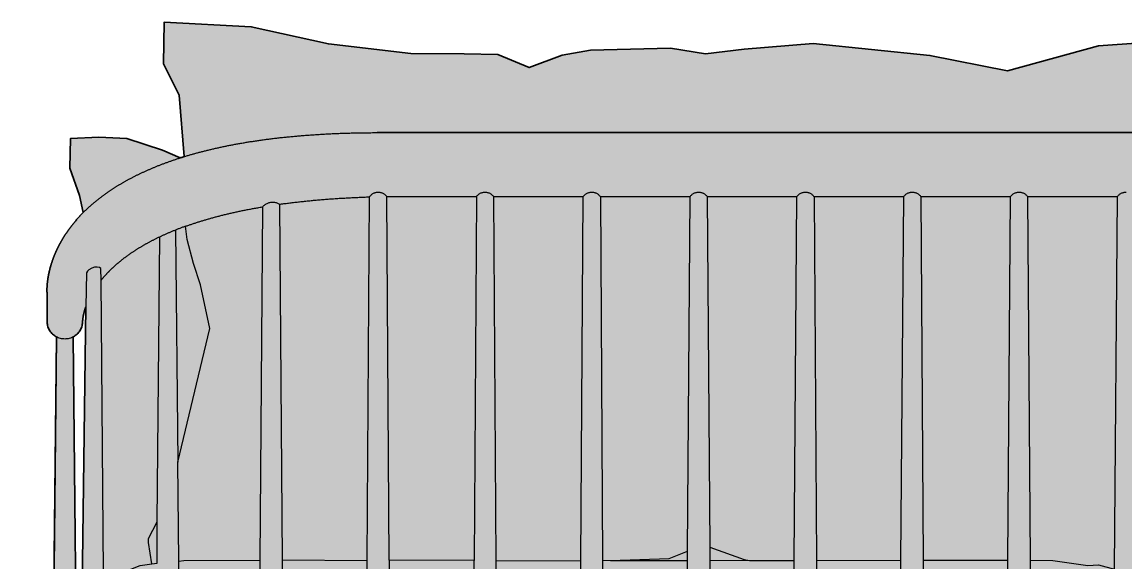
# Model space of a CAD drawing. Header units: millimetres. Extents: x 0 to 3777, y -1085 to 762.
# Drawn here: x 85 to 860, y -684 to -304 of the extents above; entities that cross this region are included whole.
import ezdxf

# ---------------------------------------------------------------- set-up
doc = ezdxf.new("R2010")
doc.units = ezdxf.units.MM
doc.layers.add('Blocks', color=7, linetype='Continuous')
doc.layers.add('Blocks$Fill', color=7, linetype='Continuous', true_color=0xffffff)
doc.layers.add('Blocks$Inner', color=7, linetype='Continuous', lineweight=25, true_color=0x007f00)
doc.layers.add('Blocks$Outline', color=7, linetype='Continuous', lineweight=35, true_color=0xff3f3f)

# ---------------------------------------------------------------- blocks, each defined once
blk = doc.blocks.new('Fly SC2 Sofa Back')
at = {"layer": 'Blocks$Fill'}
h = blk.add_hatch(color=256, dxfattribs=at)
h.paths.add_polyline_path([(1622.8, 683.23), (1623.31, 685.42), (1633.51, 710.19), (1632.9, 737.25), (1602.8, 737.6), (1572.96, 735.86), (1509.54, 717.76), (1454.56, 728.72), (1372.61, 737.77), (1324.42, 733.42), (1297.53, 730.37), (1271.87, 734.03), (1216.37, 733.07), (1196.54, 729.33), (1173.74, 720.37), (1151.56, 729.59), (1090.23, 730.55), (1032.12, 737.25), (978.45, 749.34), (917.29, 752.21), (916.85, 722.89), (927.82, 700.62), (929.12, 681.77), (897.71, 681.77), (888.84, 681.78), (891.22, 691.66), (901.83, 716.54), (901.48, 744.2), (871.03, 744.9), (841.11, 742.63), (777.43, 725.24), (722.8, 736.02), (640.85, 744.37), (592.48, 740.37), (565.33, 737.24), (540.63, 741.07), (484.43, 739.68), (464.6, 736.2), (441.45, 727.5), (419.53, 736.54), (395.87, 737.24), (358.46, 737.41), (300.53, 744.03), (246.39, 756.11), (185.31, 759.43), (184.81, 730.09), (195.64, 708.13), (199.27, 664.94), (196.98, 664.22), (196.39, 664.02), (184.07, 669.53), (159.06, 677.67), (139.39, 678.54), (119.43, 677.62), (118.99, 656.87), (125.87, 637.69), (128.39, 625.65), (125.67, 622.8), (123.55, 620.42), (121.75, 618.29), (119.53, 615.47), (117.65, 612.9), (116.22, 610.82), (114.6, 608.3), (113.24, 606.04), (111.88, 603.59), (110.74, 601.4), (109.81, 599.46), (108.95, 597.56), (108.08, 595.49), (107.3, 593.47), (106.8, 592.08), (106.22, 590.35), (105.64, 588.48), (105.04, 586.31), (104.49, 584.08), (104.02, 581.82), (103.72, 580.15), (103.43, 578.3), (103.28, 577.11), (103.15, 575.87), (103.02, 574.3), (102.94, 572.75), (102.91, 571.91), (102.91, 570.93), (102.91, 570.52), (102.92, 570.47), (102.92, 570.41), (102.92, 570.36), (102.92, 570.31), (102.92, 570.26), (102.92, 570.22), (102.92, 570.17), (102.92, 570.12), (102.93, 570.08), (102.93, 569.96), (102.93, 569.92), (102.93, 569.88), (102.94, 569.77), (102.94, 569.74), (102.94, 569.71), (102.95, 569.62), (102.95, 569.59), (102.95, 569.41), (102.99, 548.54), (103.07, 547.76), (103.19, 546.99), (103.36, 546.22), (103.58, 545.47), (103.84, 544.73), (104.16, 544.01), (104.51, 543.31), (104.91, 542.63), (105.35, 541.98), (105.83, 541.36), (106.35, 540.77), (106.91, 540.22), (107.5, 539.7), (108.12, 539.22), (108.77, 538.78), (109.44, 538.38), (109.53, 538.33), (106.47, 236.83), (85.47, 236.83), (85.44, 236.83), (85.45, 235.94), (85.49, 235.05), (85.56, 234.14), (85.64, 233.24), (85.76, 232.32), (85.9, 231.4), (86.08, 230.48), (86.28, 229.55), (86.51, 228.62), (86.76, 227.69), (87.05, 226.76), (87.37, 225.82), (87.72, 224.89), (88.1, 223.96), (88.51, 223.03), (88.95, 222.11), (89.42, 221.19), (89.93, 220.27), (90.46, 219.36), (91.03, 218.46), (91.62, 217.56), (92.25, 216.68), (92.91, 215.8), (93.59, 214.94), (94.31, 214.09), (95.05, 213.25), (95.82, 212.43), (96.62, 211.62), (97.45, 210.82), (98.31, 210.05), (99.18, 209.29), (100.09, 208.55), (101.01, 207.82), (101.96, 207.12), (102.93, 206.44), (103.93, 205.78), (104.94, 205.14), (105.97, 204.52), (107.02, 203.92), (108.08, 203.35), (109.16, 202.8), (110.25, 202.28), (111.36, 201.78), (112.48, 201.3), (113.6, 200.85), (114.74, 200.42), (115.89, 200.02), (117.04, 199.64), (118.19, 199.28), (119.35, 198.96), (120.52, 198.65), (121.68, 198.37), (122.85, 198.12), (124.02, 197.89), (125.18, 197.68), (126.34, 197.5), (127.5, 197.34), (128.66, 197.2), (129.81, 197.08), (130.95, 196.99), (132.08, 196.92), (133.21, 196.87), (134.33, 196.84), (162.96, 196.83), (175, -0.1), (200.95, -0.28), (212.97, 196.83), (235.13, 196.83), (247.33, 0), (273.81, 0), (285.14, 196.83), (1510.8, 196.83), (1522.75, -0.11), (1549.3, 0.07), (1560.81, 196.83), (1582.96, 196.83), (1594.81, -0.22), (1621.17, -0.28), (1632.98, 196.83), (1662.72, 196.87), (1663.85, 196.92), (1664.98, 196.99), (1666.13, 197.08), (1667.28, 197.2), (1668.43, 197.34), (1669.59, 197.5), (1670.75, 197.68), (1671.92, 197.89), (1673.08, 198.12), (1674.25, 198.37), (1675.41, 198.65), (1676.58, 198.96), (1677.74, 199.28), (1678.9, 199.64), (1680.05, 200.02), (1681.19, 200.42), (1682.33, 200.85), (1683.46, 201.3), (1684.57, 201.78), (1685.68, 202.28), (1686.77, 202.8), (1687.85, 203.35), (1688.92, 203.92), (1689.96, 204.52), (1690.99, 205.14), (1692.01, 205.78), (1693, 206.44), (1693.97, 207.12), (1694.92, 207.82), (1695.85, 208.55), (1696.75, 209.29), (1697.63, 210.05), (1698.48, 210.82), (1699.31, 211.62), (1700.11, 212.43), (1700.88, 213.25), (1701.63, 214.09), (1702.34, 214.94), (1703.03, 215.8), (1703.68, 216.68), (1704.31, 217.56), (1704.91, 218.46), (1705.47, 219.36), (1706.01, 220.27), (1706.51, 221.19), (1706.98, 222.11), (1707.42, 223.03), (1707.83, 223.96), (1708.21, 224.89), (1708.56, 225.82), (1708.88, 226.76), (1709.17, 227.69), (1709.43, 228.62), (1709.66, 229.55), (1709.86, 230.48), (1710.03, 231.4), (1710.17, 232.32), (1710.29, 233.24), (1710.38, 234.14), (1710.44, 235.05), (1710.48, 235.94), (1710.49, 236.83), (1689.47, 236.83), (1686.4, 538.33), (1686.49, 538.38), (1687.16, 538.78), (1687.82, 539.22), (1688.43, 539.7), (1689.02, 540.22), (1689.58, 540.77), (1690.1, 541.36), (1690.58, 541.98), (1691.02, 542.63), (1691.42, 543.31), (1691.78, 544.01), (1692.09, 544.73), (1692.35, 545.47), (1692.57, 546.22), (1692.74, 546.99), (1692.87, 547.76), (1692.94, 548.54), (1692.97, 549.33), (1692.97, 569.33), (1692.98, 569.54), (1692.99, 569.62), (1692.99, 569.65), (1692.99, 569.68), (1693, 569.81), (1693, 569.84), (1693, 569.88), (1693, 570), (1693, 570.04), (1693.01, 570.08), (1693.01, 570.17), (1693.01, 570.22), (1693.01, 570.26), (1693.01, 570.31), (1693.01, 570.36), (1693.02, 570.41), (1693.02, 570.47), (1693.02, 570.52), (1693.02, 570.57), (1693.02, 570.63), (1693.02, 571.53), (1693, 572.49), (1692.98, 573.11), (1692.93, 573.99), (1692.82, 575.52), (1692.71, 576.61), (1692.59, 577.63), (1692.46, 578.58), (1692.17, 580.45), (1691.86, 582.13), (1691.28, 584.76), (1690.75, 586.85), (1690.18, 588.85), (1689.53, 590.92), (1688.71, 593.27), (1687.85, 595.49), (1686.8, 597.98), (1685.82, 600.1), (1684.86, 602.05), (1683.57, 604.47), (1682.16, 606.94), (1680.76, 609.21), (1679.25, 611.51), (1677.62, 613.83), (1675.87, 616.17), (1673.79, 618.77), (1672.8, 619.95), (1672.58, 620.19), (1674.41, 649.43), (1681.98, 667), (1681.63, 689.88), (1641.09, 688.05)], flags=0)
h.paths.add_polyline_path([(1674.53, 538.33), (1671.47, 236.83), (1669.98, 236.83), (1665.8, 559.33), (1665.89, 559.12), (1665.94, 558.97), (1666.27, 557.98), (1666.59, 556.91), (1666.87, 555.89), (1667.14, 554.83), (1667.34, 553.95), (1667.5, 553.14), (1667.62, 552.49), (1667.69, 552.06), (1667.75, 551.66), (1667.8, 551.29), (1667.86, 550.82), (1667.9, 550.46), (1667.9, 550.41), (1667.9, 550.36), (1667.91, 550.31), (1667.91, 550.25), (1667.92, 550.2), (1667.93, 550.07), (1667.93, 550.02), (1667.94, 549.98), (1667.94, 549.94), (1667.94, 549.9), (1667.95, 549.82), (1667.95, 549.78), (1667.95, 549.75), (1667.96, 549.68), (1667.96, 549.65), (1667.96, 549.62), (1667.96, 549.6), (1667.96, 549.57), (1667.97, 549.33), (1667.99, 548.54), (1668.07, 547.76), (1668.19, 546.99), (1668.36, 546.22), (1668.58, 545.47), (1668.84, 544.73), (1669.16, 544.01), (1669.51, 543.31), (1669.91, 542.63), (1670.35, 541.98), (1670.83, 541.36), (1671.35, 540.77), (1671.91, 540.22), (1672.5, 539.7), (1673.12, 539.22), (1673.77, 538.78), (1674.44, 538.38)], flags=0)
h.paths.add_polyline_path([(941.81, 571.69), (943.47, 568.44), (949.81, 536.56), (942.03, 506.25)], flags=0)
h.paths.add_polyline_path([(867.85, 371.46), (873.14, 370.36), (904.83, 358.97), (905.52, 386.5), (902.45, 407.99), (884.53, 446.51), (877.54, 545.02), (878.31, 575.62), (878.21, 590.87), (878.61, 593.45), (873.95, 608), (877.02, 616.72), (883.76, 626.82), (881.35, 637), (929.47, 636.82), (928.2, 447.52), (916.22, 406.33), (907.51, 386.43), (909.59, 366.92), (927.57, 369.55), (897.01, 348.38), (894.43, 322.24), (894.63, 287.98), (897.01, 263.43), (911.46, 244.81), (926.62, 241.19), (926.47, 236.83), (897.97, 236.83), (869.47, 236.83), (869.4, 243.48), (874.7, 244.78), (889.35, 263.1), (892.52, 288.45), (892.62, 323.21), (888.97, 348.63), (868.01, 367.13)], flags=0)
h.paths.add_polyline_path([(121.4, 538.33), (121.49, 538.38), (122.16, 538.78), (122.82, 539.22), (123.43, 539.7), (124.02, 540.22), (124.58, 540.77), (125.1, 541.36), (125.58, 541.98), (126.02, 542.63), (126.42, 543.31), (126.78, 544.01), (127.09, 544.73), (127.35, 545.47), (127.57, 546.22), (127.74, 546.99), (127.87, 547.76), (127.94, 548.54), (127.97, 549.33), (127.97, 549.57), (127.98, 549.6), (127.98, 549.62), (127.98, 549.65), (127.99, 549.9), (127.99, 549.94), (128, 549.98), (128, 550.02), (128.01, 550.11), (128.01, 550.16), (128.02, 550.2), (128.02, 550.25), (128.03, 550.36), (128.03, 550.41), (128.04, 550.46), (128.04, 550.52), (128.06, 550.64), (128.08, 550.82), (128.11, 551.08), (128.17, 551.58), (128.21, 551.82), (128.22, 551.9), (128.27, 552.23), (128.41, 553.04), (128.59, 553.95), (128.85, 555.06), (129.03, 555.77), (129.23, 556.52), (129.54, 557.57), (130.04, 559.12), (130.13, 559.36), (125.95, 236.83), (124.47, 236.83)], flags=0)
at = {"layer": 'Blocks$Inner'}
for p, q in [((852.56, 375.28), (854.47, 636.82)), ((193.2, 613.36), (194.81, 450.31)), ((106.47, 236.83), (109.53, 538.33)), ((124.47, 236.83), (121.4, 538.33)), ((251.47, 236.83), (252.66, 381.4)), ((267.94, 381.64), (269.47, 236.83)), ((326.47, 236.83), (327.82, 381.33)), ((343.08, 381.47), (344.47, 236.83)), ((401.47, 236.83), (402.77, 381.19)), ((418.04, 381.19), (419.47, 236.83)), ((476.47, 236.83), (477.73, 381.16)), ((492.95, 381.4), (494.47, 236.83)), ((551.47, 236.83), (552.69, 381.37)), ((568.33, 381.44), (569.47, 236.83)), ((626.47, 236.83), (627.57, 381.36)), ((643.15, 381.39), (644.47, 236.83)), ((701.47, 236.83), (702.38, 381.5)), ((718.17, 381.6), (719.47, 236.83)), ((776.47, 236.83), (777.48, 381.57)), ((793.16, 381.5), (794.47, 236.83))]:
    blk.add_line(p, q, dxfattribs=at)
for points in [[(199.27, 664.94), (195.64, 708.13), (184.81, 730.09), (185.31, 759.43), (246.39, 756.11), (300.53, 744.03), (358.46, 737.41), (395.87, 737.24), (419.53, 736.54), (441.45, 727.5), (464.6, 736.2), (484.43, 739.68), (540.63, 741.07), (565.33, 737.24), (592.48, 740.37), (640.85, 744.37), (722.8, 736.02), (777.43, 725.24), (841.11, 742.63), (871.03, 744.9)], [(888.84, 681.78), (334.68, 681.77)], [(130.13, 559.36), (130.09, 559.26), (130.04, 559.12), (129.99, 558.97), (129.94, 558.83), (129.9, 558.68), (129.85, 558.54), (129.8, 558.4), (129.76, 558.26), (129.71, 558.12), (129.67, 557.98), (129.63, 557.84), (129.58, 557.71), (129.54, 557.57), (129.5, 557.44), (129.46, 557.3), (129.42, 557.17), (129.38, 557.04), (129.34, 556.91), (129.31, 556.78), (129.27, 556.65), (129.23, 556.52), (129.2, 556.39), (129.16, 556.27), (129.13, 556.14), (129.09, 556.02), (129.06, 555.89), (129.03, 555.77), (129, 555.65), (128.97, 555.53), (128.94, 555.41), (128.9, 555.29), (128.88, 555.17), (128.85, 555.06), (128.82, 554.94), (128.79, 554.83), (128.77, 554.71), (128.74, 554.6), (128.72, 554.49), (128.69, 554.38), (128.66, 554.27), (128.64, 554.16), (128.62, 554.06), (128.59, 553.95), (128.57, 553.85), (128.55, 553.74), (128.53, 553.64), (128.51, 553.54), (128.49, 553.44), (128.47, 553.34), (128.45, 553.24), (128.43, 553.14), (128.41, 553.04), (128.4, 552.95), (128.38, 552.86), (128.36, 552.76), (128.35, 552.67), (128.33, 552.58), (128.32, 552.49), (128.3, 552.4), (128.29, 552.31), (128.27, 552.23), (128.26, 552.14), (128.24, 552.06), (128.23, 551.98), (128.22, 551.9), (128.21, 551.82), (128.2, 551.74), (128.18, 551.66), (128.17, 551.58), (128.16, 551.51), (128.15, 551.43), (128.14, 551.36), (128.13, 551.29), (128.12, 551.22), (128.12, 551.15), (128.11, 551.08), (128.1, 551.01), (128.09, 550.95), (128.08, 550.88), (128.08, 550.82), (128.07, 550.76), (128.06, 550.7), (128.06, 550.64), (128.05, 550.58), (128.04, 550.52), (128.04, 550.46), (128.03, 550.41), (128.03, 550.36), (128.02, 550.31), (128.02, 550.25), (128.02, 550.2), (128.01, 550.16), (128.01, 550.11), (128, 550.07), (128, 550.02), (128, 549.98), (127.99, 549.94), (127.99, 549.9), (127.99, 549.86), (127.99, 549.82), (127.98, 549.78), (127.98, 549.75), (127.98, 549.72), (127.98, 549.68), (127.98, 549.65), (127.98, 549.62), (127.98, 549.6), (127.97, 549.57), (127.97, 549.33), (127.94, 548.54), (127.87, 547.76), (127.74, 546.99), (127.57, 546.22), (127.35, 545.47), (127.09, 544.73), (126.78, 544.01), (126.42, 543.31), (126.02, 542.63), (125.58, 541.98), (125.1, 541.36), (124.58, 540.77), (124.02, 540.22), (123.43, 539.7), (122.82, 539.22), (122.16, 538.78), (121.49, 538.38), (120.79, 538.02), (120.07, 537.71), (119.33, 537.44), (118.57, 537.22), (117.81, 537.05), (117.03, 536.93), (116.25, 536.85), (115.47, 536.83), (114.68, 536.85), (113.9, 536.93), (113.12, 537.05), (112.36, 537.22), (111.6, 537.44), (110.87, 537.71), (110.15, 538.02), (109.44, 538.38), (108.77, 538.78), (108.12, 539.22), (107.5, 539.7), (106.91, 540.22), (106.35, 540.77), (105.83, 541.36), (105.35, 541.98), (104.91, 542.63), (104.51, 543.31), (104.16, 544.01), (103.84, 544.73), (103.58, 545.47), (103.36, 546.22), (103.19, 546.99), (103.07, 547.76), (102.99, 548.54), (102.97, 549.33), (102.95, 569.41), (102.95, 569.59), (102.95, 569.62), (102.95, 569.65), (102.94, 569.68), (102.94, 569.71), (102.94, 569.74), (102.94, 569.77), (102.94, 569.81), (102.94, 569.84), (102.93, 569.88), (102.93, 569.92), (102.93, 569.96), (102.93, 570), (102.93, 570.04), (102.93, 570.08), (102.92, 570.12), (102.92, 570.17), (102.92, 570.22), (102.92, 570.26), (102.92, 570.31), (102.92, 570.36), (102.92, 570.41), (102.92, 570.47), (102.91, 570.52), (102.91, 570.57), (102.91, 570.63), (102.91, 570.69), (102.91, 570.75), (102.91, 570.81), (102.91, 570.87), (102.91, 570.93), (102.91, 570.99), (102.91, 571.05), (102.91, 571.12), (102.91, 571.19), (102.91, 571.25), (102.91, 571.32), (102.91, 571.39), (102.91, 571.46), (102.91, 571.53), (102.91, 571.61), (102.91, 571.68), (102.91, 571.76), (102.91, 571.83), (102.91, 571.91), (102.92, 571.99), (102.92, 572.07), (102.92, 572.15), (102.92, 572.23), (102.92, 572.32), (102.93, 572.4), (102.93, 572.49), (102.93, 572.57), (102.94, 572.66), (102.94, 572.75), (102.94, 572.84), (102.95, 572.93), (102.95, 573.02), (102.95, 573.11), (102.96, 573.2), (102.96, 573.3), (102.97, 573.4), (102.97, 573.49), (102.98, 573.59), (102.98, 573.69), (102.99, 573.79), (102.99, 573.89), (103, 573.99), (103.01, 574.09), (103.01, 574.2), (103.02, 574.3), (103.03, 574.41), (103.04, 574.52), (103.04, 574.62), (103.05, 574.73), (103.06, 574.84), (103.07, 574.95), (103.08, 575.07), (103.09, 575.18), (103.1, 575.29), (103.11, 575.41), (103.12, 575.52), (103.13, 575.64), (103.14, 575.76), (103.15, 575.87), (103.16, 575.99), (103.17, 576.12), (103.19, 576.24), (103.2, 576.36), (103.21, 576.48), (103.23, 576.61), (103.24, 576.73), (103.25, 576.86), (103.27, 576.98), (103.28, 577.11), (103.3, 577.24), (103.31, 577.37), (103.33, 577.5), (103.35, 577.63), (103.36, 577.77), (103.38, 577.9), (103.4, 578.03), (103.42, 578.17), (103.43, 578.3), (103.45, 578.44), (103.47, 578.58), (103.49, 578.72), (103.51, 578.86), (103.53, 579), (103.56, 579.14), (103.58, 579.28), (103.6, 579.42), (103.62, 579.57), (103.64, 579.71), (103.67, 579.86), (103.69, 580), (103.72, 580.15), (103.74, 580.3), (103.77, 580.45), (103.79, 580.6), (103.82, 580.75), (103.84, 580.9), (103.87, 581.05), (103.9, 581.2), (103.93, 581.36), (103.96, 581.51), (103.99, 581.66), (104.02, 581.82), (104.05, 581.98), (104.08, 582.13), (104.11, 582.29), (104.14, 582.45), (104.17, 582.61), (104.21, 582.77), (104.24, 582.93), (104.28, 583.1), (104.31, 583.26), (104.35, 583.42), (104.38, 583.59), (104.42, 583.75), (104.46, 583.92), (104.49, 584.08), (104.53, 584.25), (104.57, 584.42), (104.61, 584.59), (104.65, 584.76), (104.69, 584.93), (104.73, 585.1), (104.77, 585.27), (104.82, 585.44), (104.86, 585.62), (104.9, 585.79), (104.95, 585.96), (104.99, 586.14), (105.04, 586.31), (105.09, 586.49), (105.13, 586.67), (105.18, 586.85), (105.23, 587.03), (105.28, 587.2), (105.33, 587.38), (105.38, 587.56), (105.43, 587.74), (105.48, 587.93), (105.53, 588.11), (105.59, 588.29), (105.64, 588.48), (105.7, 588.66), (105.75, 588.85), (105.81, 589.03), (105.86, 589.22), (105.92, 589.41), (105.98, 589.59), (106.04, 589.78), (106.1, 589.97), (106.16, 590.16), (106.22, 590.35), (106.28, 590.54), (106.34, 590.73), (106.41, 590.92), (106.47, 591.11), (106.54, 591.31), (106.6, 591.5), (106.67, 591.7), (106.74, 591.89), (106.8, 592.08), (106.87, 592.28), (106.94, 592.48), (107.01, 592.67), (107.08, 592.87), (107.16, 593.07), (107.23, 593.27), (107.3, 593.47), (107.38, 593.67), (107.45, 593.87), (107.53, 594.07), (107.6, 594.27), (107.68, 594.47), (107.76, 594.67), (107.84, 594.88), (107.92, 595.08), (108, 595.28), (108.08, 595.49), (108.17, 595.69), (108.25, 595.9), (108.33, 596.1), (108.42, 596.31), (108.51, 596.52), (108.59, 596.72), (108.68, 596.93), (108.77, 597.14), (108.86, 597.35), (108.95, 597.56), (109.04, 597.77), (109.14, 597.98), (109.23, 598.19), (109.32, 598.4), (109.42, 598.61), (109.52, 598.82), (109.61, 599.03), (109.71, 599.25), (109.81, 599.46), (109.91, 599.67), (110.01, 599.89), (110.11, 600.1), (110.22, 600.32), (110.32, 600.53), (110.42, 600.75), (110.53, 600.96), (110.64, 601.18), (110.74, 601.4), (110.85, 601.62), (110.96, 601.83), (111.07, 602.05), (111.19, 602.27), (111.3, 602.49), (111.41, 602.71), (111.53, 602.93), (111.64, 603.15), (111.76, 603.37), (111.88, 603.59), (112, 603.81), (112.12, 604.03), (112.24, 604.25), (112.36, 604.47), (112.48, 604.7), (112.61, 604.92), (112.73, 605.14), (112.86, 605.37), (112.98, 605.59), (113.11, 605.81), (113.24, 606.04), (113.37, 606.26), (113.5, 606.49), (113.64, 606.71), (113.77, 606.94), (113.9, 607.17), (114.04, 607.39), (114.18, 607.62), (114.32, 607.85), (114.46, 608.07), (114.6, 608.3), (114.74, 608.53), (114.88, 608.76), (115.02, 608.98), (115.17, 609.21), (115.32, 609.44), (115.46, 609.67), (115.61, 609.9), (115.76, 610.13), (115.91, 610.36), (116.06, 610.59), (116.22, 610.82), (116.37, 611.05), (116.53, 611.28), (116.68, 611.51), (116.84, 611.74), (117, 611.97), (117.16, 612.21), (117.32, 612.44), (117.48, 612.67), (117.65, 612.9), (117.81, 613.14), (117.98, 613.37), (118.14, 613.6), (118.31, 613.83), (118.48, 614.07), (118.65, 614.3), (118.82, 614.53), (119, 614.77), (119.17, 615), (119.35, 615.24), (119.53, 615.47), (119.71, 615.7), (119.89, 615.94), (120.07, 616.17), (120.25, 616.41), (120.43, 616.64), (120.62, 616.88), (120.8, 617.12), (120.99, 617.35), (121.18, 617.59), (121.37, 617.82), (121.56, 618.06), (121.75, 618.29), (121.95, 618.53), (122.14, 618.77), (122.34, 619), (122.54, 619.24), (122.73, 619.48), (122.94, 619.71), (123.14, 619.95), (123.34, 620.19), (123.55, 620.42), (123.75, 620.66), (123.96, 620.9), (124.17, 621.13), (124.38, 621.37), (124.59, 621.61), (124.8, 621.85), (125.02, 622.08), (125.23, 622.32), (125.45, 622.56), (125.67, 622.8), (125.89, 623.03), (126.11, 623.27), (126.33, 623.51), (126.56, 623.75), (126.78, 623.98), (127.01, 624.22), (127.23, 624.46), (127.46, 624.7), (127.7, 624.94), (127.93, 625.17), (128.16, 625.41), (128.39, 625.65), (125.87, 637.69), (118.99, 656.87), (119.43, 677.62), (139.39, 678.54), (159.06, 677.67), (184.07, 669.53), (196.39, 664.02), (196.98, 664.22), (197.54, 664.4), (198.1, 664.58), (198.67, 664.76), (199.24, 664.93), (199.81, 665.11), (200.39, 665.28), (200.96, 665.45), (201.54, 665.63), (202.12, 665.8), (202.71, 665.97), (203.29, 666.14), (203.88, 666.31), (204.47, 666.48), (205.06, 666.65), (205.66, 666.82), (206.25, 666.99), (206.85, 667.15), (207.45, 667.32), (208.06, 667.49), (208.66, 667.65), (209.27, 667.81), (209.88, 667.98), (210.5, 668.14), (211.11, 668.3), (211.73, 668.46), (212.35, 668.62), (212.97, 668.78), (213.6, 668.94), (214.23, 669.1), (214.85, 669.25), (215.49, 669.41), (216.12, 669.57), (216.76, 669.72), (217.4, 669.87), (218.04, 670.03), (218.68, 670.18), (219.33, 670.33), (219.98, 670.48), (220.63, 670.63), (221.28, 670.78), (221.94, 670.93), (222.6, 671.07), (223.26, 671.22), (223.92, 671.37), (224.58, 671.51), (225.25, 671.65), (225.92, 671.8), (226.6, 671.94), (227.27, 672.08), (227.95, 672.22), (228.63, 672.36), (229.31, 672.5), (230, 672.64), (230.68, 672.77), (231.38, 672.91), (232.07, 673.04), (232.76, 673.18), (233.46, 673.31), (234.16, 673.45), (234.86, 673.58), (235.57, 673.71), (236.27, 673.84), (236.98, 673.97), (237.7, 674.09), (238.41, 674.22), (239.13, 674.35), (239.85, 674.47), (240.57, 674.6), (241.3, 674.72), (242.03, 674.84), (242.75, 674.97), (243.49, 675.09), (244.22, 675.21), (244.96, 675.32), (245.7, 675.44), (246.44, 675.56), (247.19, 675.67), (247.94, 675.79), (248.69, 675.9), (249.44, 676.02), (250.2, 676.13), (250.96, 676.24), (251.72, 676.35), (252.48, 676.46), (253.25, 676.57), (254.02, 676.67), (254.79, 676.78), (255.56, 676.89), (256.34, 676.99), (257.12, 677.09), (257.9, 677.19), (258.68, 677.3), (259.47, 677.4), (260.26, 677.49), (261.05, 677.59), (261.85, 677.69), (262.65, 677.78), (263.45, 677.88), (264.25, 677.97), (265.06, 678.07), (265.86, 678.16), (266.68, 678.25), (267.49, 678.34), (268.31, 678.43), (269.13, 678.52), (269.95, 678.6), (270.77, 678.69), (271.6, 678.77), (272.43, 678.85), (273.26, 678.94), (274.1, 679.02), (274.94, 679.1), (275.78, 679.18), (276.62, 679.25), (277.47, 679.33), (278.32, 679.41), (279.17, 679.48), (280.02, 679.55), (280.88, 679.63), (281.74, 679.7), (282.6, 679.77), (283.47, 679.84), (284.34, 679.9), (285.21, 679.97), (286.08, 680.04), (286.96, 680.1), (287.84, 680.16), (288.72, 680.23), (289.6, 680.29), (290.49, 680.35), (291.38, 680.4), (292.28, 680.46), (293.17, 680.52), (294.07, 680.57), (294.98, 680.63), (295.88, 680.68), (296.79, 680.73), (297.7, 680.78), (298.61, 680.83), (299.53, 680.88), (300.45, 680.92), (301.37, 680.97), (302.29, 681.01), (303.22, 681.06), (304.15, 681.1), (305.08, 681.14), (306.02, 681.18), (306.96, 681.22), (307.9, 681.25), (308.85, 681.29), (309.79, 681.32), (310.74, 681.36), (311.7, 681.39), (312.65, 681.42), (313.61, 681.45), (314.58, 681.48), (315.54, 681.5), (316.51, 681.53), (317.48, 681.55), (318.46, 681.58), (319.43, 681.6), (320.41, 681.62), (321.4, 681.64), (322.38, 681.66), (323.37, 681.67), (324.36, 681.69), (325.36, 681.7), (326.35, 681.72), (327.35, 681.73), (328.36, 681.74), (329.36, 681.75), (330.37, 681.75), (331.39, 681.76), (332.4, 681.77), (333.42, 681.77), (334.44, 681.77), (335.47, 681.77), (888.84, 681.78)], [(128.39, 625.65), (128.63, 625.89), (128.87, 626.12), (129.11, 626.36), (129.35, 626.6), (129.6, 626.84), (129.84, 627.07), (130.09, 627.31), (130.33, 627.55), (130.58, 627.79), (130.83, 628.03), (131.08, 628.26), (131.34, 628.5), (131.59, 628.74), (131.85, 628.98), (132.1, 629.21), (132.36, 629.45), (132.62, 629.69), (132.89, 629.93), (133.15, 630.16), (133.41, 630.4), (133.68, 630.64), (133.95, 630.87), (134.22, 631.11), (134.49, 631.35), (134.76, 631.58), (135.04, 631.82), (135.32, 632.06), (135.59, 632.29), (135.87, 632.53), (136.15, 632.77), (136.43, 633), (136.72, 633.24), (137, 633.47), (137.29, 633.71), (137.58, 633.94), (137.87, 634.18), (138.16, 634.41), (138.46, 634.65), (138.75, 634.89), (139.05, 635.12), (139.35, 635.35), (139.65, 635.59), (139.95, 635.82), (140.25, 636.06), (140.56, 636.29), (140.86, 636.53), (141.17, 636.76), (141.48, 636.99), (141.79, 637.23), (142.11, 637.46), (142.42, 637.69), (142.74, 637.92), (143.06, 638.16), (143.38, 638.39), (143.7, 638.62), (144.02, 638.85), (144.35, 639.09), (144.67, 639.32), (145, 639.55), (145.33, 639.78), (145.66, 640.01), (146, 640.24), (146.33, 640.47), (146.67, 640.7), (147.01, 640.93), (147.35, 641.16), (147.69, 641.39), (148.03, 641.62), (148.38, 641.85), (148.73, 642.08), (149.08, 642.3), (149.43, 642.53), (149.78, 642.76), (150.14, 642.99), (150.49, 643.22), (150.85, 643.44), (151.21, 643.67), (151.57, 643.9), (151.93, 644.12), (152.3, 644.35), (152.67, 644.57), (153.04, 644.8), (153.41, 645.02), (153.78, 645.25), (154.15, 645.47), (154.53, 645.7), (154.91, 645.92), (155.29, 646.14), (155.67, 646.37), (156.05, 646.59), (156.44, 646.81), (156.82, 647.03), (157.21, 647.25), (157.61, 647.47), (158, 647.69), (158.39, 647.91), (158.79, 648.14), (159.19, 648.36), (159.59, 648.57), (159.99, 648.79), (160.39, 649.01), (160.8, 649.23), (161.21, 649.45), (161.62, 649.66), (162.03, 649.88), (162.44, 650.1), (162.86, 650.32), (163.28, 650.53), (163.7, 650.75), (164.12, 650.96), (164.54, 651.18), (164.97, 651.39), (165.39, 651.6), (165.82, 651.82), (166.25, 652.03), (166.69, 652.24), (167.12, 652.45), (167.56, 652.67), (168, 652.88), (168.44, 653.09), (168.88, 653.3), (169.32, 653.51), (169.77, 653.72), (170.22, 653.93), (170.67, 654.13), (171.12, 654.34), (171.58, 654.55), (172.04, 654.76), (172.49, 654.96), (172.96, 655.17), (173.42, 655.37), (173.88, 655.58), (174.35, 655.78), (174.82, 655.99), (175.29, 656.19), (175.76, 656.39), (176.24, 656.6), (176.72, 656.8), (177.19, 657), (177.68, 657.2), (178.16, 657.4), (178.65, 657.6), (179.13, 657.8), (179.62, 658), (180.11, 658.2), (180.61, 658.39), (181.1, 658.59), (181.6, 658.79), (182.1, 658.98), (182.6, 659.18), (183.11, 659.37), (183.61, 659.57), (184.12, 659.76), (184.63, 659.95), (185.15, 660.15), (185.66, 660.34), (186.18, 660.53), (186.7, 660.72), (187.22, 660.91), (187.74, 661.1), (188.27, 661.29), (188.8, 661.48), (189.32, 661.66), (189.86, 661.85), (190.39, 662.04), (190.93, 662.22), (191.47, 662.41), (192.01, 662.59), (192.55, 662.78), (193.1, 662.96), (193.64, 663.14), (194.19, 663.32), (194.74, 663.5), (195.3, 663.69), (195.86, 663.87), (196.39, 664.02)], [(195.59, 380.91), (194.81, 450.31), (217.36, 544.25), (210.82, 574.95), (205.87, 589.8), (201.32, 606.83), (200.28, 616.05), (200.82, 616.24), (201.36, 616.43), (201.9, 616.62), (202.44, 616.81), (202.98, 617), (203.53, 617.19), (204.08, 617.37), (204.63, 617.56), (205.18, 617.75), (205.74, 617.93), (206.3, 618.12), (206.86, 618.3), (207.43, 618.49), (207.99, 618.67), (208.57, 618.85), (209.14, 619.04), (209.72, 619.22), (210.29, 619.4), (210.87, 619.58), (211.46, 619.76), (212.05, 619.94), (212.64, 620.12), (213.23, 620.3), (213.82, 620.47), (214.42, 620.65), (215.02, 620.83), (215.62, 621), (216.23, 621.18), (216.84, 621.35), (217.45, 621.52), (218.07, 621.7), (218.68, 621.87), (219.3, 622.04), (219.92, 622.21), (220.55, 622.38), (221.18, 622.55), (221.81, 622.72), (222.44, 622.88), (223.08, 623.05), (223.72, 623.22), (224.36, 623.38), (225.01, 623.55), (225.66, 623.71), (226.31, 623.88), (226.97, 624.04), (227.62, 624.2), (228.28, 624.36), (228.94, 624.52), (229.61, 624.68), (230.28, 624.84), (230.95, 625), (231.63, 625.16), (232.3, 625.31), (232.98, 625.47), (233.67, 625.62), (234.35, 625.78), (235.04, 625.93), (235.74, 626.08), (236.43, 626.23), (237.13, 626.38), (237.83, 626.53), (238.54, 626.68), (239.24, 626.83), (239.95, 626.98), (240.67, 627.12), (241.38, 627.27), (242.1, 627.41), (242.83, 627.56), (243.55, 627.7), (244.28, 627.84), (245.01, 627.98), (245.75, 628.12), (246.48, 628.26), (247.23, 628.4), (247.97, 628.54), (248.72, 628.68), (249.47, 628.81), (250.22, 628.95), (250.98, 629.08), (251.74, 629.21), (252.5, 629.35), (253.26, 629.48), (254.03, 629.61), (254.47, 629.68), (254.82, 630.1), (255.2, 630.49), (255.6, 630.86), (256.02, 631.2), (256.47, 631.52), (256.93, 631.81), (257.41, 632.07), (257.91, 632.3), (258.42, 632.49), (258.94, 632.66), (259.47, 632.79), (260, 632.89), (260.54, 632.96), (261.09, 632.99), (261.63, 632.99), (262.18, 632.95), (262.72, 632.88), (263.26, 632.78), (263.78, 632.64), (264.3, 632.47), (264.81, 632.27), (265.3, 632.04), (265.78, 631.78), (266.24, 631.49), (266.77, 631.56), (267.59, 631.67), (268.42, 631.79), (269.24, 631.9), (270.08, 632.01), (270.91, 632.12), (271.75, 632.23), (272.6, 632.33), (273.44, 632.44), (274.29, 632.54), (275.15, 632.65), (276, 632.75), (276.86, 632.85), (277.72, 632.95), (278.59, 633.05), (279.46, 633.15), (280.33, 633.25), (281.21, 633.35), (282.08, 633.44), (282.97, 633.53), (283.85, 633.63), (284.74, 633.72), (285.64, 633.81), (286.53, 633.9), (287.43, 633.99), (288.33, 634.08), (289.24, 634.16), (290.15, 634.25), (291.06, 634.33), (291.98, 634.41), (292.9, 634.5), (293.82, 634.58), (294.75, 634.66), (295.68, 634.73), (296.61, 634.81), (297.55, 634.89), (298.49, 634.96), (299.43, 635.03), (300.38, 635.11), (301.33, 635.18), (302.29, 635.25), (303.24, 635.32), (304.21, 635.38), (305.17, 635.45), (306.14, 635.51), (307.11, 635.58), (308.09, 635.64), (309.07, 635.7), (310.05, 635.76), (311.04, 635.82), (312.03, 635.87), (313.02, 635.93), (314.02, 635.99), (315.02, 636.04), (316.02, 636.09), (317.03, 636.14), (318.04, 636.19), (319.05, 636.24), (320.07, 636.29), (321.09, 636.33), (322.12, 636.38), (323.15, 636.42), (324.18, 636.46), (325.22, 636.5), (326.26, 636.54), (327.3, 636.58), (328.35, 636.61), (329.4, 636.65), (329.47, 636.65)], [(266.24, 631.49), (267.94, 381.64), (327.82, 381.33), (329.47, 636.82), (329.73, 637.19), (330.03, 637.54), (330.34, 637.87), (330.67, 638.18), (331.02, 638.47), (331.39, 638.74), (331.78, 638.98), (332.18, 639.2), (332.59, 639.39), (333.01, 639.56), (333.44, 639.7), (333.89, 639.81), (334.33, 639.9), (334.78, 639.95), (335.24, 639.98), (335.69, 639.98), (336.15, 639.95), (336.6, 639.9), (337.05, 639.81), (337.49, 639.7), (337.92, 639.56), (338.35, 639.39), (338.76, 639.2), (339.16, 638.98), (339.54, 638.74), (339.91, 638.47), (340.26, 638.18), (340.59, 637.87), (340.91, 637.54), (341.2, 637.19), (341.47, 636.82), (404.47, 636.82), (402.77, 381.19), (343.08, 381.47), (341.47, 636.82)], [(404.47, 636.82), (404.73, 637.19), (405.03, 637.54), (405.34, 637.87), (405.67, 638.18), (406.02, 638.47), (406.39, 638.74), (406.78, 638.98), (407.18, 639.2), (407.59, 639.39), (408.01, 639.56), (408.44, 639.7), (408.89, 639.81), (409.33, 639.9), (409.78, 639.95), (410.24, 639.98), (410.69, 639.98), (411.15, 639.95), (411.6, 639.9), (412.05, 639.81), (412.49, 639.7), (412.92, 639.56), (413.35, 639.39), (413.76, 639.2), (414.16, 638.98), (414.54, 638.74), (414.91, 638.47), (415.26, 638.18), (415.59, 637.87), (415.91, 637.54), (416.2, 637.19), (416.47, 636.82), (479.47, 636.82), (479.73, 637.19), (480.03, 637.54), (480.34, 637.87), (480.67, 638.18), (481.02, 638.47), (481.39, 638.74), (481.78, 638.98), (482.18, 639.2), (482.59, 639.39), (483.01, 639.56), (483.44, 639.7), (483.89, 639.81), (484.33, 639.9), (484.78, 639.95), (485.24, 639.98), (485.69, 639.98), (486.15, 639.95), (486.6, 639.9), (487.05, 639.81), (487.49, 639.7), (487.92, 639.56), (488.35, 639.39), (488.76, 639.2), (489.16, 638.98), (489.54, 638.74), (489.91, 638.47), (490.26, 638.18), (490.59, 637.87), (490.91, 637.54), (491.2, 637.19), (491.47, 636.82), (554.47, 636.82), (554.73, 637.19), (555.03, 637.54), (555.34, 637.87), (555.67, 638.18), (556.02, 638.47), (556.39, 638.74), (556.78, 638.98), (557.18, 639.2), (557.59, 639.39), (558.01, 639.56), (558.44, 639.7), (558.89, 639.81), (559.33, 639.9), (559.78, 639.95), (560.24, 639.98), (560.69, 639.98), (561.15, 639.95), (561.6, 639.9), (562.05, 639.81), (562.49, 639.7), (562.92, 639.56), (563.35, 639.39), (563.76, 639.2), (564.16, 638.98), (564.54, 638.74), (564.91, 638.47), (565.26, 638.18), (565.59, 637.87), (565.91, 637.54), (566.2, 637.19), (566.47, 636.82), (629.47, 636.82), (629.73, 637.19), (630.03, 637.54), (630.34, 637.87), (630.67, 638.18), (631.02, 638.47), (631.39, 638.74), (631.78, 638.98), (632.18, 639.2), (632.59, 639.39), (633.01, 639.56), (633.44, 639.7), (633.89, 639.81), (634.33, 639.9), (634.78, 639.95), (635.24, 639.98), (635.69, 639.98), (636.15, 639.95), (636.6, 639.9), (637.05, 639.81), (637.49, 639.7), (637.92, 639.56), (638.35, 639.39), (638.76, 639.2), (639.16, 638.98), (639.54, 638.74), (639.91, 638.47), (640.26, 638.18), (640.59, 637.87), (640.91, 637.54), (641.2, 637.19), (641.47, 636.82), (704.47, 636.82), (704.73, 637.19), (705.03, 637.54), (705.34, 637.87), (705.67, 638.18), (706.02, 638.47), (706.39, 638.74), (706.78, 638.98), (707.18, 639.2), (707.59, 639.39), (708.01, 639.56), (708.44, 639.7), (708.89, 639.81), (709.33, 639.9), (709.78, 639.95), (710.24, 639.98), (710.69, 639.98), (711.15, 639.95), (711.6, 639.9), (712.05, 639.81), (712.49, 639.7), (712.92, 639.56), (713.35, 639.39), (713.76, 639.2), (714.16, 638.98), (714.54, 638.74), (714.91, 638.47), (715.26, 638.18), (715.59, 637.87), (715.91, 637.54), (716.2, 637.19), (716.47, 636.82), (779.47, 636.82), (779.73, 637.19), (780.03, 637.54), (780.34, 637.87), (780.67, 638.18), (781.02, 638.47), (781.39, 638.74), (781.78, 638.98), (782.18, 639.2), (782.59, 639.39), (783.01, 639.56), (783.44, 639.7), (783.89, 639.81), (784.33, 639.9), (784.78, 639.95), (785.24, 639.98), (785.69, 639.98), (786.15, 639.95), (786.6, 639.9), (787.05, 639.81), (787.49, 639.7), (787.92, 639.56), (788.35, 639.39), (788.76, 639.2), (789.16, 638.98), (789.54, 638.74), (789.91, 638.47), (790.26, 638.18), (790.59, 637.87), (790.91, 637.54), (791.2, 637.19), (791.47, 636.82), (854.47, 636.82), (854.73, 637.19), (855.03, 637.54), (855.34, 637.87), (855.67, 638.18), (856.02, 638.47), (856.39, 638.74), (856.78, 638.98), (857.18, 639.2), (857.59, 639.39), (858.01, 639.56), (858.44, 639.7), (858.89, 639.81), (859.33, 639.9), (859.78, 639.95), (860.24, 639.98), (860.69, 639.98)], [(416.47, 636.82), (418.04, 381.19), (477.73, 381.16), (479.47, 636.82)], [(491.47, 636.82), (492.95, 381.4), (498.66, 381.39), (539.87, 382.73), (552.73, 387.95), (554.47, 636.82)], [(566.47, 636.82), (568.27, 390.55), (592.49, 381.9), (596.21, 381.39), (627.57, 381.36), (629.47, 636.82)], [(641.47, 636.82), (643.15, 381.39), (702.38, 381.5), (704.47, 636.82)], [(716.47, 636.82), (718.17, 381.6), (777.48, 381.57), (779.47, 636.82)], [(791.47, 636.82), (793.16, 381.5), (809.09, 381.39), (833.63, 377.75), (841.19, 378.24), (852.56, 375.28), (852.46, 373.72)], [(197, 236.83), (195.59, 380.91), (199.1, 381.33), (252.66, 381.4), (254.47, 629.68)], [(200.28, 616.05), (199.76, 615.86), (199.23, 615.66), (198.71, 615.47), (198.18, 615.28), (197.66, 615.08), (197.15, 614.89), (196.63, 614.7), (196.12, 614.5), (195.61, 614.3), (195.1, 614.11), (194.59, 613.91), (194.09, 613.71), (193.59, 613.52), (193.09, 613.32), (192.6, 613.12), (192.11, 612.92), (191.62, 612.72), (191.13, 612.52), (190.65, 612.32), (190.16, 612.12), (189.68, 611.92), (189.21, 611.72), (188.73, 611.52), (188.26, 611.31), (187.79, 611.11), (187.32, 610.91), (186.86, 610.7), (186.4, 610.5), (185.93, 610.29), (185.48, 610.09), (185.02, 609.88), (184.57, 609.68), (184.12, 609.47), (183.67, 609.27), (183.22, 609.06), (182.78, 608.85), (182.34, 608.64), (181.9, 608.44), (181.47, 608.23), (181.03, 608.02), (180.6, 607.81), (180.17, 607.6), (179.74, 607.39), (179.32, 607.18), (178.9, 606.97), (178.48, 606.76), (178.06, 606.55), (177.64, 606.34), (177.23, 606.13), (176.82, 605.91), (176.41, 605.7), (176.01, 605.49), (175.6, 605.28), (175.2, 605.07), (174.8, 604.85), (174.4, 604.64), (174.01, 604.42), (173.62, 604.21), (173.23, 604), (172.84, 603.78), (172.45, 603.57), (172.07, 603.35), (171.69, 603.14), (171.31, 602.92), (170.93, 602.71), (170.56, 602.49), (170.18, 602.27), (169.81, 602.06), (169.45, 601.84), (169.08, 601.62), (168.72, 601.41), (168.35, 601.19), (167.99, 600.97), (167.64, 600.76), (167.28, 600.54), (166.93, 600.32), (166.58, 600.1), (166.23, 599.89), (165.88, 599.67), (165.54, 599.45), (165.19, 599.23), (164.85, 599.01), (164.51, 598.79), (164.18, 598.57), (163.84, 598.36), (163.51, 598.14), (163.18, 597.92), (162.85, 597.7), (162.53, 597.48), (162.2, 597.26), (161.88, 597.04), (161.56, 596.82), (161.24, 596.6), (160.93, 596.38), (160.61, 596.16), (160.3, 595.94), (159.99, 595.72), (159.68, 595.5), (159.38, 595.28), (159.07, 595.06), (158.77, 594.84), (158.47, 594.62), (158.17, 594.4), (157.88, 594.18), (157.58, 593.96), (157.29, 593.74), (157, 593.52), (156.71, 593.3), (156.42, 593.08), (156.14, 592.86), (155.86, 592.64), (155.57, 592.42), (155.3, 592.2), (155.02, 591.98), (154.74, 591.75), (154.47, 591.53), (154.2, 591.31), (153.93, 591.09), (153.66, 590.87), (153.4, 590.65), (153.13, 590.43), (152.87, 590.21), (152.61, 589.99), (152.35, 589.77), (152.09, 589.55), (151.84, 589.33), (151.58, 589.12), (151.33, 588.9), (151.08, 588.68), (150.84, 588.46), (150.59, 588.24), (150.35, 588.02), (150.1, 587.8), (149.86, 587.58), (149.62, 587.36), (149.39, 587.14), (149.15, 586.93), (148.92, 586.71), (148.69, 586.49), (148.46, 586.27), (148.23, 586.05), (148, 585.84), (147.77, 585.62), (147.55, 585.4), (147.33, 585.18), (147.11, 584.97), (146.89, 584.75), (146.67, 584.53), (146.46, 584.32), (146.24, 584.1), (146.03, 583.88), (145.82, 583.67), (145.61, 583.45), (145.41, 583.24), (145.2, 583.02), (145, 582.81), (144.8, 582.59), (144.6, 582.38), (144.4, 582.16), (144.2, 581.95), (144, 581.74), (143.81, 581.52), (143.62, 581.31), (143.43, 581.1), (143.24, 580.88), (143.05, 580.67), (142.86, 580.46), (142.68, 580.25), (142.49, 580.04), (142.31, 579.83), (142.13, 579.62), (141.96, 579.41), (141.78, 579.19), (141.6, 578.98), (141.43, 578.78), (141.25, 578.57), (141.08, 578.36), (140.88, 578.1)], [(142.8, 368.15), (142.64, 372.8), (158.23, 373.77), (168.37, 377.67), (176.45, 378.98), (174.12, 394), (174.12, 396.62), (180.39, 408.43), (182.21, 608.58)], [(142.64, 372.8), (140.88, 578.1), (140.7, 586.28), (139.87, 586.97), (138.26, 587.24), (136.26, 587.19), (134.35, 586.58), (132.26, 585.32), (131.47, 584.58), (130.69, 583.36), (130.13, 559.36), (125.95, 236.83)], [(176.45, 378.98), (180.21, 379.46), (180.39, 408.43)], [(498.66, 381.39), (552.69, 381.37), (552.73, 387.95)], [(568.27, 390.55), (568.33, 381.44), (596.21, 381.39)]]:
    blk.add_lwpolyline(points, dxfattribs=at)
at = {"layer": 'Blocks$Outline'}
for points in [[(888.84, 681.78), (891.22, 691.66), (901.83, 716.54), (901.48, 744.2), (871.03, 744.9), (841.11, 742.63), (777.43, 725.24), (722.8, 736.02), (640.85, 744.37), (592.48, 740.37), (565.33, 737.24), (540.63, 741.07), (484.43, 739.68), (464.6, 736.2), (441.45, 727.5), (419.53, 736.54), (395.87, 737.24), (358.46, 737.41), (300.53, 744.03), (246.39, 756.11), (185.31, 759.43), (184.81, 730.09), (195.64, 708.13), (199.27, 664.94)], [(196.39, 664.02), (184.07, 669.53), (159.06, 677.67), (139.39, 678.54), (119.43, 677.62), (118.99, 656.87), (125.87, 637.69), (128.39, 625.65)], [(199.27, 664.94), (199.24, 664.93), (198.67, 664.76), (198.1, 664.58), (197.54, 664.4), (196.98, 664.22), (196.39, 664.02)], [(128.39, 625.65), (128.16, 625.41), (127.93, 625.17), (127.7, 624.94), (127.46, 624.7), (127.23, 624.46), (127.01, 624.22), (126.78, 623.98), (126.56, 623.75), (126.33, 623.51), (126.11, 623.27), (125.89, 623.03), (125.67, 622.8), (125.45, 622.56), (125.23, 622.32), (125.02, 622.08), (124.8, 621.85), (124.59, 621.61), (124.38, 621.37), (124.17, 621.13), (123.96, 620.9), (123.75, 620.66), (123.55, 620.42), (123.34, 620.19), (123.14, 619.95), (122.94, 619.71), (122.73, 619.48), (122.54, 619.24), (122.34, 619), (122.14, 618.77), (121.95, 618.53), (121.75, 618.29), (121.56, 618.06), (121.37, 617.82), (121.18, 617.59), (120.99, 617.35), (120.8, 617.12), (120.62, 616.88), (120.43, 616.64), (120.25, 616.41), (120.07, 616.17), (119.89, 615.94), (119.71, 615.7), (119.53, 615.47), (119.35, 615.24), (119.17, 615), (119, 614.77), (118.82, 614.53), (118.65, 614.3), (118.48, 614.07), (118.31, 613.83), (118.14, 613.6), (117.98, 613.37), (117.81, 613.14), (117.65, 612.9), (117.48, 612.67), (117.32, 612.44), (117.16, 612.21), (117, 611.97), (116.84, 611.74), (116.68, 611.51), (116.53, 611.28), (116.37, 611.05), (116.22, 610.82), (116.06, 610.59), (115.91, 610.36), (115.76, 610.13), (115.61, 609.9), (115.46, 609.67), (115.32, 609.44), (115.17, 609.21), (115.02, 608.98), (114.88, 608.76), (114.74, 608.53), (114.6, 608.3), (114.46, 608.07), (114.32, 607.85), (114.18, 607.62), (114.04, 607.39), (113.9, 607.17), (113.77, 606.94), (113.64, 606.71), (113.5, 606.49), (113.37, 606.26), (113.24, 606.04), (113.11, 605.81), (112.98, 605.59), (112.86, 605.37), (112.73, 605.14), (112.61, 604.92), (112.48, 604.7), (112.36, 604.47), (112.24, 604.25), (112.12, 604.03), (112, 603.81), (111.88, 603.59), (111.76, 603.37), (111.64, 603.15), (111.53, 602.93), (111.41, 602.71), (111.3, 602.49), (111.19, 602.27), (111.07, 602.05), (110.96, 601.83), (110.85, 601.62), (110.74, 601.4), (110.64, 601.18), (110.53, 600.96), (110.42, 600.75), (110.32, 600.53), (110.22, 600.32), (110.11, 600.1), (110.01, 599.89), (109.91, 599.67), (109.81, 599.46), (109.71, 599.25), (109.61, 599.03), (109.52, 598.82), (109.42, 598.61), (109.32, 598.4), (109.23, 598.19), (109.14, 597.98), (109.04, 597.77), (108.95, 597.56), (108.86, 597.35), (108.77, 597.14), (108.68, 596.93), (108.59, 596.72), (108.51, 596.52), (108.42, 596.31), (108.33, 596.1), (108.25, 595.9), (108.17, 595.69), (108.08, 595.49), (108, 595.28), (107.92, 595.08), (107.84, 594.88), (107.76, 594.67), (107.68, 594.47), (107.6, 594.27), (107.53, 594.07), (107.45, 593.87), (107.38, 593.67), (107.3, 593.47), (107.23, 593.27), (107.16, 593.07), (107.08, 592.87), (107.01, 592.67), (106.94, 592.48), (106.87, 592.28), (106.8, 592.08), (106.74, 591.89), (106.67, 591.7), (106.6, 591.5), (106.54, 591.31), (106.47, 591.11), (106.41, 590.92), (106.34, 590.73), (106.28, 590.54), (106.22, 590.35), (106.16, 590.16), (106.1, 589.97), (106.04, 589.78), (105.98, 589.59), (105.92, 589.41), (105.86, 589.22), (105.81, 589.03), (105.75, 588.85), (105.7, 588.66), (105.64, 588.48), (105.59, 588.29), (105.53, 588.11), (105.48, 587.93), (105.43, 587.74), (105.38, 587.56), (105.33, 587.38), (105.28, 587.2), (105.23, 587.03), (105.18, 586.85), (105.13, 586.67), (105.09, 586.49), (105.04, 586.31), (104.99, 586.14), (104.95, 585.96), (104.9, 585.79), (104.86, 585.62), (104.82, 585.44), (104.77, 585.27), (104.73, 585.1), (104.69, 584.93), (104.65, 584.76), (104.61, 584.59), (104.57, 584.42), (104.53, 584.25), (104.49, 584.08), (104.46, 583.92), (104.42, 583.75), (104.38, 583.59), (104.35, 583.42), (104.31, 583.26), (104.28, 583.1), (104.24, 582.93), (104.21, 582.77), (104.17, 582.61), (104.14, 582.45), (104.11, 582.29), (104.08, 582.13), (104.05, 581.98), (104.02, 581.82), (103.99, 581.66), (103.96, 581.51), (103.93, 581.36), (103.9, 581.2), (103.87, 581.05), (103.84, 580.9), (103.82, 580.75), (103.79, 580.6), (103.77, 580.45), (103.74, 580.3), (103.72, 580.15), (103.69, 580), (103.67, 579.86), (103.64, 579.71), (103.62, 579.57), (103.6, 579.42), (103.58, 579.28), (103.56, 579.14), (103.53, 579), (103.51, 578.86), (103.49, 578.72), (103.47, 578.58), (103.45, 578.44), (103.43, 578.3), (103.42, 578.17), (103.4, 578.03), (103.38, 577.9), (103.36, 577.77), (103.35, 577.63), (103.33, 577.5), (103.31, 577.37), (103.3, 577.24), (103.28, 577.11), (103.27, 576.98), (103.25, 576.86), (103.24, 576.73), (103.23, 576.61), (103.21, 576.48), (103.2, 576.36), (103.19, 576.24), (103.17, 576.12), (103.16, 575.99), (103.15, 575.87), (103.14, 575.76), (103.13, 575.64), (103.12, 575.52), (103.11, 575.41), (103.1, 575.29), (103.09, 575.18), (103.08, 575.07), (103.07, 574.95), (103.06, 574.84), (103.05, 574.73), (103.04, 574.62), (103.04, 574.52), (103.03, 574.41), (103.02, 574.3), (103.01, 574.2), (103.01, 574.09), (103, 573.99), (102.99, 573.89), (102.99, 573.79), (102.98, 573.69), (102.98, 573.59), (102.97, 573.49), (102.97, 573.4), (102.96, 573.3), (102.96, 573.2), (102.95, 573.11), (102.95, 573.02), (102.95, 572.93), (102.94, 572.84), (102.94, 572.75), (102.94, 572.66), (102.93, 572.57), (102.93, 572.49), (102.93, 572.4), (102.92, 572.32), (102.92, 572.23), (102.92, 572.15), (102.92, 572.07), (102.92, 571.99), (102.91, 571.91), (102.91, 571.83), (102.91, 571.76), (102.91, 571.68), (102.91, 571.61), (102.91, 571.53), (102.91, 571.46), (102.91, 571.39), (102.91, 571.32), (102.91, 571.25), (102.91, 571.19), (102.91, 571.12), (102.91, 571.05), (102.91, 570.99), (102.91, 570.93), (102.91, 570.87), (102.91, 570.81), (102.91, 570.75), (102.91, 570.69), (102.91, 570.63), (102.91, 570.57), (102.91, 570.52), (102.92, 570.47), (102.92, 570.41), (102.92, 570.36), (102.92, 570.31), (102.92, 570.26), (102.92, 570.22), (102.92, 570.17), (102.92, 570.12), (102.93, 570.08), (102.93, 570.04), (102.93, 570), (102.93, 569.96), (102.93, 569.92), (102.93, 569.88), (102.94, 569.84), (102.94, 569.81), (102.94, 569.77), (102.94, 569.74), (102.94, 569.71), (102.94, 569.68), (102.95, 569.65), (102.95, 569.62), (102.95, 569.59), (102.95, 569.41)], [(102.95, 569.41), (102.97, 549.33), (102.99, 548.54), (103.07, 547.76), (103.19, 546.99), (103.36, 546.22), (103.58, 545.47), (103.84, 544.73), (104.16, 544.01), (104.51, 543.31), (104.91, 542.63), (105.35, 541.98), (105.83, 541.36), (106.35, 540.77), (106.91, 540.22), (107.5, 539.7), (108.12, 539.22), (108.77, 538.78), (109.44, 538.38), (109.53, 538.33)], [(130.13, 559.36), (125.95, 236.83)], [(127.97, 549.33), (127.97, 549.57), (127.98, 549.6), (127.98, 549.62), (127.98, 549.65), (127.98, 549.68), (127.98, 549.72), (127.98, 549.75), (127.98, 549.78), (127.99, 549.82), (127.99, 549.86), (127.99, 549.9), (127.99, 549.94), (128, 549.98), (128, 550.02), (128, 550.07), (128.01, 550.11), (128.01, 550.16), (128.02, 550.2), (128.02, 550.25), (128.02, 550.31), (128.03, 550.36), (128.03, 550.41), (128.04, 550.46), (128.04, 550.52), (128.05, 550.58), (128.06, 550.64), (128.06, 550.7), (128.07, 550.76), (128.08, 550.82), (128.08, 550.88), (128.09, 550.95), (128.1, 551.01), (128.11, 551.08), (128.12, 551.15), (128.12, 551.22), (128.13, 551.29), (128.14, 551.36), (128.15, 551.43), (128.16, 551.51), (128.17, 551.58), (128.18, 551.66), (128.2, 551.74), (128.21, 551.82), (128.22, 551.9), (128.23, 551.98), (128.24, 552.06), (128.26, 552.14), (128.27, 552.23), (128.29, 552.31), (128.3, 552.4), (128.32, 552.49), (128.33, 552.58), (128.35, 552.67), (128.36, 552.76), (128.38, 552.86), (128.4, 552.95), (128.41, 553.04), (128.43, 553.14), (128.45, 553.24), (128.47, 553.34), (128.49, 553.44), (128.51, 553.54), (128.53, 553.64), (128.55, 553.74), (128.57, 553.85), (128.59, 553.95), (128.62, 554.06), (128.64, 554.16), (128.66, 554.27), (128.69, 554.38), (128.72, 554.49), (128.74, 554.6), (128.77, 554.71), (128.79, 554.83), (128.82, 554.94), (128.85, 555.06), (128.88, 555.17), (128.9, 555.29), (128.94, 555.41), (128.97, 555.53), (129, 555.65), (129.03, 555.77), (129.06, 555.89), (129.09, 556.02), (129.13, 556.14), (129.16, 556.27), (129.2, 556.39), (129.23, 556.52), (129.27, 556.65), (129.31, 556.78), (129.34, 556.91), (129.38, 557.04), (129.42, 557.17), (129.46, 557.3), (129.5, 557.44), (129.54, 557.57), (129.58, 557.71), (129.63, 557.84), (129.67, 557.98), (129.71, 558.12), (129.76, 558.26), (129.8, 558.4), (129.85, 558.54), (129.9, 558.68), (129.94, 558.83), (129.99, 558.97), (130.04, 559.12), (130.09, 559.26), (130.13, 559.36)], [(121.4, 538.33), (121.49, 538.38), (122.16, 538.78), (122.82, 539.22), (123.43, 539.7), (124.02, 540.22), (124.58, 540.77), (125.1, 541.36), (125.58, 541.98), (126.02, 542.63), (126.42, 543.31), (126.78, 544.01), (127.09, 544.73), (127.35, 545.47), (127.57, 546.22), (127.74, 546.99), (127.87, 547.76), (127.94, 548.54), (127.97, 549.33)], [(109.53, 538.33), (106.47, 236.83)], [(124.47, 236.83), (121.4, 538.33)]]:
    blk.add_lwpolyline(points, dxfattribs=at)

msp = doc.modelspace()

# ---------------------------------------------------------------- block references
at = {"layer": 'Blocks'}
msp.add_blockref('Fly SC2 Sofa Back', (0, -1063.42), dxfattribs=at)

doc.saveas('drawing.dxf')
